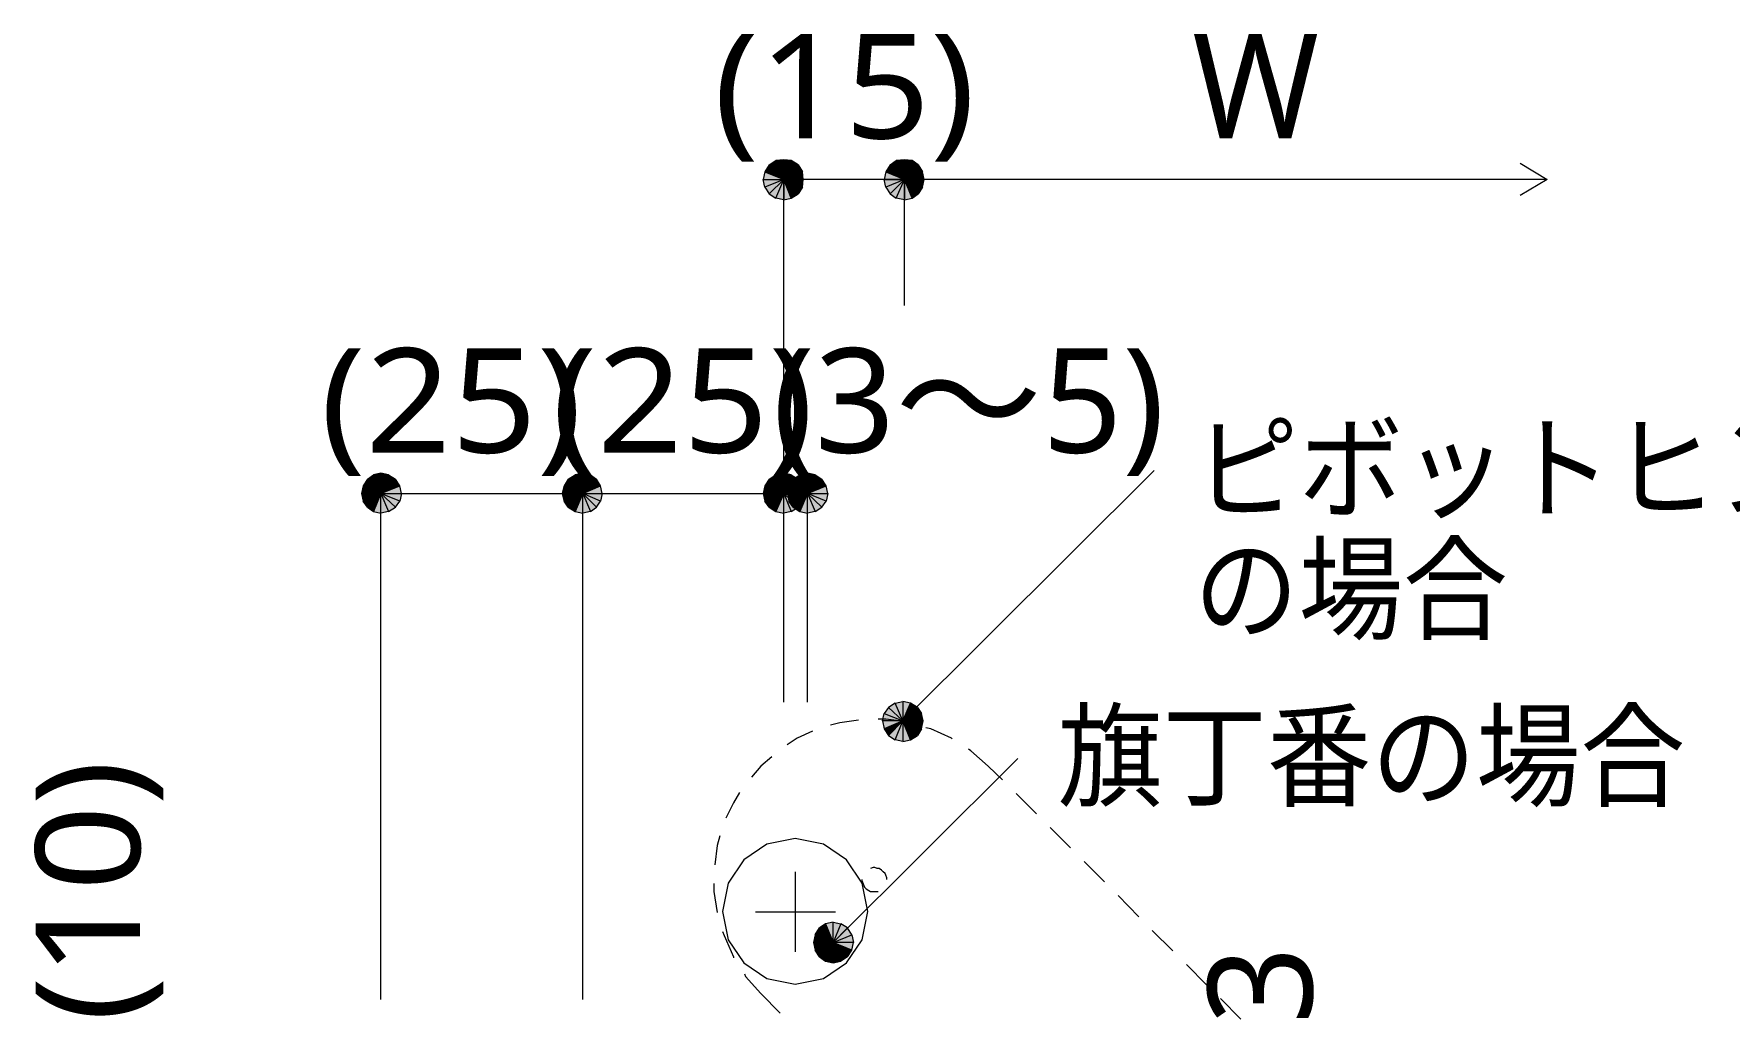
# Model space of a CAD drawing. Header units: millimetres. Extents: x 0 to 420, y 0 to 297.
# Drawn here: x 29.98 to 72.13, y 231.69 to 256.18 of the extents above; entities that cross this region are included whole.
import ezdxf
from ezdxf.enums import TextEntityAlignment as Align

# ---------------------------------------------------------------- set-up
doc = ezdxf.new("R2010")
doc.units = ezdxf.units.MM
doc.styles.add('kst32b', font='NotoSansJP-Variable.ttf')

msp = doc.modelspace()

# ---------------------------------------------------------------- hatches: boundary and pattern name
h = msp.add_hatch(color=7)
h.paths.add_polyline_path([(48.62, 253.047), (48.429, 253.026), (48.62, 252.561), (48.62, 253.047)])
h.paths.add_polyline_path([(48.429, 253.026), (48.62, 252.561), (48.26, 252.921), (48.429, 253.026)])
h.paths.add_polyline_path([(48.62, 252.561), (48.26, 252.921), (48.154, 252.751), (48.62, 252.561)])
for points in [[(48.81, 253.026), (48.62, 253.047), (48.62, 252.561), (48.81, 253.026)], [(51.816, 253.026), (51.625, 253.047), (51.625, 252.561), (51.816, 253.026)], [(38.164, 244.941), (38.121, 244.75), (38.608, 244.75), (38.164, 244.941)], [(43.159, 244.941), (43.116, 244.75), (43.625, 244.75), (43.159, 244.941)], [(48.154, 244.941), (48.112, 244.75), (48.62, 244.75), (48.154, 244.941)], [(48.747, 244.941), (48.726, 244.75), (49.212, 244.75), (48.747, 244.941)], [(51.118, 238.908), (51.223, 238.739), (51.583, 239.099), (51.118, 238.908)], [(49.657, 233.13), (49.848, 233.087), (49.848, 233.595), (49.657, 233.13)]]:
    msp.add_hatch(color=7).paths.add_polyline_path(points)
h = msp.add_hatch(color=7)
h.paths.add_polyline_path([(49.107, 252.561), (49.086, 252.751), (48.62, 252.561), (49.107, 252.561)])
h.paths.add_polyline_path([(49.086, 252.751), (48.62, 252.561), (48.98, 252.921), (49.086, 252.751)])
h.paths.add_polyline_path([(48.62, 252.561), (48.98, 252.921), (48.81, 253.026), (48.62, 252.561)])
h = msp.add_hatch(color=7)
h.paths.add_polyline_path([(51.625, 253.047), (51.414, 253.026), (51.625, 252.561), (51.625, 253.047)])
h.paths.add_polyline_path([(51.414, 253.026), (51.625, 252.561), (51.266, 252.921), (51.414, 253.026)])
h.paths.add_polyline_path([(51.625, 252.561), (51.266, 252.921), (51.16, 252.751), (51.625, 252.561)])
h = msp.add_hatch(color=7)
h.paths.add_polyline_path([(52.112, 252.561), (52.07, 252.751), (51.625, 252.561), (52.112, 252.561)])
h.paths.add_polyline_path([(52.07, 252.751), (51.625, 252.561), (51.964, 252.921), (52.07, 252.751)])
h.paths.add_polyline_path([(51.625, 252.561), (51.964, 252.921), (51.816, 253.026), (51.625, 252.561)])
h = msp.add_hatch(color=7)
h.paths.add_polyline_path([(48.154, 252.751), (48.112, 252.561), (48.62, 252.561), (48.154, 252.751)])
h.paths.add_polyline_path([(48.112, 252.561), (48.62, 252.561), (48.154, 252.37), (48.112, 252.561)])
h.paths.add_polyline_path([(48.62, 252.561), (48.154, 252.37), (48.26, 252.201), (48.62, 252.561)])
h = msp.add_hatch(color=7)
h.paths.add_polyline_path([(48.26, 252.201), (48.429, 252.095), (48.62, 252.561), (48.26, 252.201)])
h.paths.add_polyline_path([(48.429, 252.095), (48.62, 252.561), (48.62, 252.053), (48.429, 252.095)])
h.paths.add_polyline_path([(48.62, 252.561), (48.62, 252.053), (48.81, 252.095), (48.62, 252.561)])
h = msp.add_hatch(color=7)
h.paths.add_polyline_path([(48.81, 252.095), (48.98, 252.201), (48.62, 252.561), (48.81, 252.095)])
h.paths.add_polyline_path([(48.98, 252.201), (48.62, 252.561), (49.086, 252.37), (48.98, 252.201)])
h.paths.add_polyline_path([(48.62, 252.561), (49.086, 252.37), (49.107, 252.561), (48.62, 252.561)])
h = msp.add_hatch(color=7)
h.paths.add_polyline_path([(51.16, 252.751), (51.118, 252.561), (51.625, 252.561), (51.16, 252.751)])
h.paths.add_polyline_path([(51.118, 252.561), (51.625, 252.561), (51.16, 252.37), (51.118, 252.561)])
h.paths.add_polyline_path([(51.625, 252.561), (51.16, 252.37), (51.266, 252.201), (51.625, 252.561)])
h = msp.add_hatch(color=7)
h.paths.add_polyline_path([(51.266, 252.201), (51.414, 252.095), (51.625, 252.561), (51.266, 252.201)])
h.paths.add_polyline_path([(51.414, 252.095), (51.625, 252.561), (51.625, 252.053), (51.414, 252.095)])
h.paths.add_polyline_path([(51.625, 252.561), (51.625, 252.053), (51.816, 252.095), (51.625, 252.561)])
h = msp.add_hatch(color=7)
h.paths.add_polyline_path([(51.816, 252.095), (51.964, 252.201), (51.625, 252.561), (51.816, 252.095)])
h.paths.add_polyline_path([(51.964, 252.201), (51.625, 252.561), (52.07, 252.37), (51.964, 252.201)])
h.paths.add_polyline_path([(51.625, 252.561), (52.07, 252.37), (52.112, 252.561), (51.625, 252.561)])
h = msp.add_hatch(color=7)
h.paths.add_polyline_path([(38.608, 245.258), (38.418, 245.216), (38.608, 244.75), (38.608, 245.258)])
h.paths.add_polyline_path([(38.418, 245.216), (38.608, 244.75), (38.269, 245.11), (38.418, 245.216)])
h.paths.add_polyline_path([(38.608, 244.75), (38.269, 245.11), (38.164, 244.941), (38.608, 244.75)])
h = msp.add_hatch(color=7)
h.paths.add_polyline_path([(39.074, 244.941), (38.968, 245.11), (38.608, 244.75), (39.074, 244.941)])
h.paths.add_polyline_path([(38.968, 245.11), (38.608, 244.75), (38.798, 245.216), (38.968, 245.11)])
h.paths.add_polyline_path([(38.608, 244.75), (38.798, 245.216), (38.608, 245.258), (38.608, 244.75)])
h = msp.add_hatch(color=7)
h.paths.add_polyline_path([(38.968, 244.412), (39.074, 244.56), (38.608, 244.75), (38.968, 244.412)])
h.paths.add_polyline_path([(39.074, 244.56), (38.608, 244.75), (39.116, 244.75), (39.074, 244.56)])
h.paths.add_polyline_path([(38.608, 244.75), (39.116, 244.75), (39.074, 244.941), (38.608, 244.75)])
h = msp.add_hatch(color=7)
h.paths.add_polyline_path([(43.625, 245.258), (43.434, 245.216), (43.625, 244.75), (43.625, 245.258)])
h.paths.add_polyline_path([(43.434, 245.216), (43.625, 244.75), (43.265, 245.11), (43.434, 245.216)])
h.paths.add_polyline_path([(43.625, 244.75), (43.265, 245.11), (43.159, 244.941), (43.625, 244.75)])
h = msp.add_hatch(color=7)
h.paths.add_polyline_path([(44.069, 244.941), (43.963, 245.11), (43.625, 244.75), (44.069, 244.941)])
h.paths.add_polyline_path([(43.963, 245.11), (43.625, 244.75), (43.815, 245.216), (43.963, 245.11)])
h.paths.add_polyline_path([(43.625, 244.75), (43.815, 245.216), (43.625, 245.258), (43.625, 244.75)])
h = msp.add_hatch(color=7)
h.paths.add_polyline_path([(43.963, 244.412), (44.069, 244.56), (43.625, 244.75), (43.963, 244.412)])
h.paths.add_polyline_path([(44.069, 244.56), (43.625, 244.75), (44.111, 244.75), (44.069, 244.56)])
h.paths.add_polyline_path([(43.625, 244.75), (44.111, 244.75), (44.069, 244.941), (43.625, 244.75)])
h = msp.add_hatch(color=7)
h.paths.add_polyline_path([(48.62, 245.258), (48.429, 245.216), (48.62, 244.75), (48.62, 245.258)])
h.paths.add_polyline_path([(48.429, 245.216), (48.62, 244.75), (48.26, 245.11), (48.429, 245.216)])
h.paths.add_polyline_path([(48.62, 244.75), (48.26, 245.11), (48.154, 244.941), (48.62, 244.75)])
h = msp.add_hatch(color=7)
h.paths.add_polyline_path([(49.086, 244.941), (48.98, 245.11), (48.62, 244.75), (49.086, 244.941)])
h.paths.add_polyline_path([(48.98, 245.11), (48.62, 244.75), (48.81, 245.216), (48.98, 245.11)])
h.paths.add_polyline_path([(48.62, 244.75), (48.81, 245.216), (48.62, 245.258), (48.62, 244.75)])
h = msp.add_hatch(color=7)
h.paths.add_polyline_path([(48.98, 244.412), (49.086, 244.56), (48.62, 244.75), (48.98, 244.412)])
h.paths.add_polyline_path([(49.086, 244.56), (48.62, 244.75), (49.107, 244.75), (49.086, 244.56)])
h.paths.add_polyline_path([(48.62, 244.75), (49.107, 244.75), (49.086, 244.941), (48.62, 244.75)])
h = msp.add_hatch(color=7)
h.paths.add_polyline_path([(49.212, 245.258), (49.022, 245.216), (49.212, 244.75), (49.212, 245.258)])
h.paths.add_polyline_path([(49.022, 245.216), (49.212, 244.75), (48.853, 245.11), (49.022, 245.216)])
h.paths.add_polyline_path([(49.212, 244.75), (48.853, 245.11), (48.747, 244.941), (49.212, 244.75)])
h = msp.add_hatch(color=7)
h.paths.add_polyline_path([(49.678, 244.941), (49.572, 245.11), (49.212, 244.75), (49.678, 244.941)])
h.paths.add_polyline_path([(49.572, 245.11), (49.212, 244.75), (49.403, 245.216), (49.572, 245.11)])
h.paths.add_polyline_path([(49.212, 244.75), (49.403, 245.216), (49.212, 245.258), (49.212, 244.75)])
h = msp.add_hatch(color=7)
h.paths.add_polyline_path([(49.572, 244.412), (49.678, 244.56), (49.212, 244.75), (49.572, 244.412)])
h.paths.add_polyline_path([(49.678, 244.56), (49.212, 244.75), (49.721, 244.75), (49.678, 244.56)])
h.paths.add_polyline_path([(49.212, 244.75), (49.721, 244.75), (49.678, 244.941), (49.212, 244.75)])
h = msp.add_hatch(color=7)
h.paths.add_polyline_path([(38.121, 244.75), (38.164, 244.56), (38.608, 244.75), (38.121, 244.75)])
h.paths.add_polyline_path([(38.164, 244.56), (38.608, 244.75), (38.269, 244.412), (38.164, 244.56)])
h.paths.add_polyline_path([(38.608, 244.75), (38.269, 244.412), (38.418, 244.306), (38.608, 244.75)])
h = msp.add_hatch(color=7)
h.paths.add_polyline_path([(38.418, 244.306), (38.608, 244.263), (38.608, 244.75), (38.418, 244.306)])
h.paths.add_polyline_path([(38.608, 244.263), (38.608, 244.75), (38.798, 244.306), (38.608, 244.263)])
h.paths.add_polyline_path([(38.608, 244.75), (38.798, 244.306), (38.968, 244.412), (38.608, 244.75)])
h = msp.add_hatch(color=7)
h.paths.add_polyline_path([(43.116, 244.75), (43.159, 244.56), (43.625, 244.75), (43.116, 244.75)])
h.paths.add_polyline_path([(43.159, 244.56), (43.625, 244.75), (43.265, 244.412), (43.159, 244.56)])
h.paths.add_polyline_path([(43.625, 244.75), (43.265, 244.412), (43.434, 244.306), (43.625, 244.75)])
h = msp.add_hatch(color=7)
h.paths.add_polyline_path([(43.434, 244.306), (43.625, 244.263), (43.625, 244.75), (43.434, 244.306)])
h.paths.add_polyline_path([(43.625, 244.263), (43.625, 244.75), (43.815, 244.306), (43.625, 244.263)])
h.paths.add_polyline_path([(43.625, 244.75), (43.815, 244.306), (43.963, 244.412), (43.625, 244.75)])
h = msp.add_hatch(color=7)
h.paths.add_polyline_path([(48.112, 244.75), (48.154, 244.56), (48.62, 244.75), (48.112, 244.75)])
h.paths.add_polyline_path([(48.154, 244.56), (48.62, 244.75), (48.26, 244.412), (48.154, 244.56)])
h.paths.add_polyline_path([(48.62, 244.75), (48.26, 244.412), (48.429, 244.306), (48.62, 244.75)])
h = msp.add_hatch(color=7)
h.paths.add_polyline_path([(48.429, 244.306), (48.62, 244.263), (48.62, 244.75), (48.429, 244.306)])
h.paths.add_polyline_path([(48.62, 244.263), (48.62, 244.75), (48.81, 244.306), (48.62, 244.263)])
h.paths.add_polyline_path([(48.62, 244.75), (48.81, 244.306), (48.98, 244.412), (48.62, 244.75)])
h = msp.add_hatch(color=7)
h.paths.add_polyline_path([(48.726, 244.75), (48.747, 244.56), (49.212, 244.75), (48.726, 244.75)])
h.paths.add_polyline_path([(48.747, 244.56), (49.212, 244.75), (48.853, 244.412), (48.747, 244.56)])
h.paths.add_polyline_path([(49.212, 244.75), (48.853, 244.412), (49.022, 244.306), (49.212, 244.75)])
h = msp.add_hatch(color=7)
h.paths.add_polyline_path([(49.022, 244.306), (49.212, 244.263), (49.212, 244.75), (49.022, 244.306)])
h.paths.add_polyline_path([(49.212, 244.263), (49.212, 244.75), (49.403, 244.306), (49.212, 244.263)])
h.paths.add_polyline_path([(49.212, 244.75), (49.403, 244.306), (49.572, 244.412), (49.212, 244.75)])
h = msp.add_hatch(color=7)
h.paths.add_polyline_path([(51.223, 239.437), (51.118, 239.289), (51.583, 239.099), (51.223, 239.437)])
h.paths.add_polyline_path([(51.118, 239.289), (51.583, 239.099), (51.075, 239.099), (51.118, 239.289)])
h.paths.add_polyline_path([(51.583, 239.099), (51.075, 239.099), (51.118, 238.908), (51.583, 239.099)])
h = msp.add_hatch(color=7)
h.paths.add_polyline_path([(51.774, 239.543), (51.583, 239.586), (51.583, 239.099), (51.774, 239.543)])
h.paths.add_polyline_path([(51.583, 239.586), (51.583, 239.099), (51.393, 239.543), (51.583, 239.586)])
h.paths.add_polyline_path([(51.583, 239.099), (51.393, 239.543), (51.223, 239.437), (51.583, 239.099)])
h = msp.add_hatch(color=7)
h.paths.add_polyline_path([(52.091, 239.099), (52.049, 239.289), (51.583, 239.099), (52.091, 239.099)])
h.paths.add_polyline_path([(52.049, 239.289), (51.583, 239.099), (51.943, 239.437), (52.049, 239.289)])
h.paths.add_polyline_path([(51.583, 239.099), (51.943, 239.437), (51.774, 239.543), (51.583, 239.099)])
h = msp.add_hatch(color=7)
h.paths.add_polyline_path([(51.223, 238.739), (51.393, 238.633), (51.583, 239.099), (51.223, 238.739)])
h.paths.add_polyline_path([(51.393, 238.633), (51.583, 239.099), (51.583, 238.591), (51.393, 238.633)])
h.paths.add_polyline_path([(51.583, 239.099), (51.583, 238.591), (51.774, 238.633), (51.583, 239.099)])
h = msp.add_hatch(color=7)
h.paths.add_polyline_path([(51.774, 238.633), (51.943, 238.739), (51.583, 239.099), (51.774, 238.633)])
h.paths.add_polyline_path([(51.943, 238.739), (51.583, 239.099), (52.049, 238.908), (51.943, 238.739)])
h.paths.add_polyline_path([(51.583, 239.099), (52.049, 238.908), (52.091, 239.099), (51.583, 239.099)])
h = msp.add_hatch(color=7)
h.paths.add_polyline_path([(49.657, 234.061), (49.509, 233.955), (49.848, 233.595), (49.657, 234.061)])
h.paths.add_polyline_path([(49.509, 233.955), (49.848, 233.595), (49.403, 233.786), (49.509, 233.955)])
h.paths.add_polyline_path([(49.848, 233.595), (49.403, 233.786), (49.361, 233.595), (49.848, 233.595)])
h = msp.add_hatch(color=7)
h.paths.add_polyline_path([(50.207, 233.955), (50.038, 234.061), (49.848, 233.595), (50.207, 233.955)])
h.paths.add_polyline_path([(50.038, 234.061), (49.848, 233.595), (49.848, 234.103), (50.038, 234.061)])
h.paths.add_polyline_path([(49.848, 233.595), (49.848, 234.103), (49.657, 234.061), (49.848, 233.595)])
h = msp.add_hatch(color=7)
h.paths.add_polyline_path([(50.313, 233.405), (50.355, 233.595), (49.848, 233.595), (50.313, 233.405)])
h.paths.add_polyline_path([(50.355, 233.595), (49.848, 233.595), (50.313, 233.786), (50.355, 233.595)])
h.paths.add_polyline_path([(49.848, 233.595), (50.313, 233.786), (50.207, 233.955), (49.848, 233.595)])
h = msp.add_hatch(color=7)
h.paths.add_polyline_path([(49.361, 233.595), (49.403, 233.405), (49.848, 233.595), (49.361, 233.595)])
h.paths.add_polyline_path([(49.403, 233.405), (49.848, 233.595), (49.509, 233.236), (49.403, 233.405)])
h.paths.add_polyline_path([(49.848, 233.595), (49.509, 233.236), (49.657, 233.13), (49.848, 233.595)])
h = msp.add_hatch(color=7)
h.paths.add_polyline_path([(49.848, 233.087), (50.038, 233.13), (49.848, 233.595), (49.848, 233.087)])
h.paths.add_polyline_path([(50.038, 233.13), (49.848, 233.595), (50.207, 233.236), (50.038, 233.13)])
h.paths.add_polyline_path([(49.848, 233.595), (50.207, 233.236), (50.313, 233.405), (49.848, 233.595)])

# ---------------------------------------------------------------- linework, layer by layer
at = {"lineweight": 0}
for points in [[(48.62, 252.561), (48.26, 252.921), (48.154, 252.751)], [(48.429, 253.026), (48.62, 252.561), (48.26, 252.921)], [(48.62, 253.047), (48.429, 253.026), (48.62, 252.561)], [(48.81, 253.026), (48.62, 253.047), (48.62, 252.561)], [(48.62, 252.561), (48.98, 252.921), (48.81, 253.026)], [(49.086, 252.751), (48.62, 252.561), (48.98, 252.921)], [(51.625, 252.561), (51.266, 252.921), (51.16, 252.751)], [(51.414, 253.026), (51.625, 252.561), (51.266, 252.921)], [(51.625, 253.047), (51.414, 253.026), (51.625, 252.561)], [(51.816, 253.026), (51.625, 253.047), (51.625, 252.561)], [(51.625, 252.561), (51.964, 252.921), (51.816, 253.026)], [(52.07, 252.751), (51.625, 252.561), (51.964, 252.921)], [(48.154, 252.751), (48.112, 252.561), (48.62, 252.561)], [(48.112, 252.561), (48.62, 252.561), (48.154, 252.37)], [(48.62, 252.561), (48.154, 252.37), (48.26, 252.201)], [(48.26, 252.201), (48.429, 252.095), (48.62, 252.561)], [(48.429, 252.095), (48.62, 252.561), (48.62, 252.053)], [(49.107, 252.561), (49.086, 252.751), (48.62, 252.561)], [(48.62, 252.561), (48.62, 252.053), (48.81, 252.095)], [(48.81, 252.095), (48.98, 252.201), (48.62, 252.561)], [(48.98, 252.201), (48.62, 252.561), (49.086, 252.37)], [(48.62, 252.561), (49.086, 252.37), (49.107, 252.561)], [(51.16, 252.751), (51.118, 252.561), (51.625, 252.561)], [(51.118, 252.561), (51.625, 252.561), (51.16, 252.37)], [(51.625, 252.561), (51.16, 252.37), (51.266, 252.201)], [(51.266, 252.201), (51.414, 252.095), (51.625, 252.561)], [(51.414, 252.095), (51.625, 252.561), (51.625, 252.053)], [(52.112, 252.561), (52.07, 252.751), (51.625, 252.561)], [(51.625, 252.561), (51.625, 252.053), (51.816, 252.095)], [(51.816, 252.095), (51.964, 252.201), (51.625, 252.561)], [(51.964, 252.201), (51.625, 252.561), (52.07, 252.37)], [(51.625, 252.561), (52.07, 252.37), (52.112, 252.561)], [(38.164, 244.941), (38.121, 244.75), (38.608, 244.75)], [(38.608, 244.75), (38.269, 245.11), (38.164, 244.941)], [(38.418, 245.216), (38.608, 244.75), (38.269, 245.11)], [(38.608, 245.258), (38.418, 245.216), (38.608, 244.75)], [(38.608, 244.75), (38.798, 245.216), (38.608, 245.258)], [(38.968, 245.11), (38.608, 244.75), (38.798, 245.216)], [(39.074, 244.941), (38.968, 245.11), (38.608, 244.75)], [(38.608, 244.75), (39.116, 244.75), (39.074, 244.941)], [(43.159, 244.941), (43.116, 244.75), (43.625, 244.75)], [(43.625, 244.75), (43.265, 245.11), (43.159, 244.941)], [(43.434, 245.216), (43.625, 244.75), (43.265, 245.11)], [(43.625, 245.258), (43.434, 245.216), (43.625, 244.75)], [(43.625, 244.75), (43.815, 245.216), (43.625, 245.258)], [(43.963, 245.11), (43.625, 244.75), (43.815, 245.216)], [(44.069, 244.941), (43.963, 245.11), (43.625, 244.75)], [(43.625, 244.75), (44.111, 244.75), (44.069, 244.941)], [(48.154, 244.941), (48.112, 244.75), (48.62, 244.75)], [(48.62, 244.75), (48.26, 245.11), (48.154, 244.941)], [(48.429, 245.216), (48.62, 244.75), (48.26, 245.11)], [(48.62, 245.258), (48.429, 245.216), (48.62, 244.75)], [(48.62, 244.75), (48.81, 245.216), (48.62, 245.258)], [(48.98, 245.11), (48.62, 244.75), (48.81, 245.216)], [(49.086, 244.941), (48.98, 245.11), (48.62, 244.75)], [(48.62, 244.75), (49.107, 244.75), (49.086, 244.941)], [(48.747, 244.941), (48.726, 244.75), (49.212, 244.75)], [(49.212, 244.75), (48.853, 245.11), (48.747, 244.941)], [(49.022, 245.216), (49.212, 244.75), (48.853, 245.11)], [(49.212, 245.258), (49.022, 245.216), (49.212, 244.75)], [(49.212, 244.75), (49.403, 245.216), (49.212, 245.258)], [(49.572, 245.11), (49.212, 244.75), (49.403, 245.216)], [(49.678, 244.941), (49.572, 245.11), (49.212, 244.75)], [(49.212, 244.75), (49.721, 244.75), (49.678, 244.941)], [(38.121, 244.75), (38.164, 244.56), (38.608, 244.75)], [(38.164, 244.56), (38.608, 244.75), (38.269, 244.412)], [(38.608, 244.75), (38.269, 244.412), (38.418, 244.306)], [(38.418, 244.306), (38.608, 244.263), (38.608, 244.75)], [(38.608, 244.263), (38.608, 244.75), (38.798, 244.306)], [(38.608, 244.75), (38.798, 244.306), (38.968, 244.412)], [(38.968, 244.412), (39.074, 244.56), (38.608, 244.75)], [(39.074, 244.56), (38.608, 244.75), (39.116, 244.75)], [(43.116, 244.75), (43.159, 244.56), (43.625, 244.75)], [(43.159, 244.56), (43.625, 244.75), (43.265, 244.412)], [(43.625, 244.75), (43.265, 244.412), (43.434, 244.306)], [(43.434, 244.306), (43.625, 244.263), (43.625, 244.75)], [(43.625, 244.263), (43.625, 244.75), (43.815, 244.306)], [(43.625, 244.75), (43.815, 244.306), (43.963, 244.412)], [(43.963, 244.412), (44.069, 244.56), (43.625, 244.75)], [(44.069, 244.56), (43.625, 244.75), (44.111, 244.75)], [(48.112, 244.75), (48.154, 244.56), (48.62, 244.75)], [(48.154, 244.56), (48.62, 244.75), (48.26, 244.412)], [(48.62, 244.75), (48.26, 244.412), (48.429, 244.306)], [(48.429, 244.306), (48.62, 244.263), (48.62, 244.75)], [(48.62, 244.263), (48.62, 244.75), (48.81, 244.306)], [(48.62, 244.75), (48.81, 244.306), (48.98, 244.412)], [(48.98, 244.412), (49.086, 244.56), (48.62, 244.75)], [(49.086, 244.56), (48.62, 244.75), (49.107, 244.75)], [(48.726, 244.75), (48.747, 244.56), (49.212, 244.75)], [(48.747, 244.56), (49.212, 244.75), (48.853, 244.412)], [(49.212, 244.75), (48.853, 244.412), (49.022, 244.306)], [(49.022, 244.306), (49.212, 244.263), (49.212, 244.75)], [(49.212, 244.263), (49.212, 244.75), (49.403, 244.306)], [(49.212, 244.75), (49.403, 244.306), (49.572, 244.412)], [(49.572, 244.412), (49.678, 244.56), (49.212, 244.75)], [(49.678, 244.56), (49.212, 244.75), (49.721, 244.75)], [(51.223, 239.437), (51.118, 239.289), (51.583, 239.099)], [(51.583, 239.099), (51.393, 239.543), (51.223, 239.437)], [(51.583, 239.586), (51.583, 239.099), (51.393, 239.543)], [(51.774, 239.543), (51.583, 239.586), (51.583, 239.099)], [(51.583, 239.099), (51.943, 239.437), (51.774, 239.543)], [(52.049, 239.289), (51.583, 239.099), (51.943, 239.437)], [(51.118, 239.289), (51.583, 239.099), (51.075, 239.099)], [(51.583, 239.099), (51.075, 239.099), (51.118, 238.908)], [(51.118, 238.908), (51.223, 238.739), (51.583, 239.099)], [(51.223, 238.739), (51.393, 238.633), (51.583, 239.099)], [(51.393, 238.633), (51.583, 239.099), (51.583, 238.591)], [(52.091, 239.099), (52.049, 239.289), (51.583, 239.099)], [(51.583, 239.099), (51.583, 238.591), (51.774, 238.633)], [(51.774, 238.633), (51.943, 238.739), (51.583, 239.099)], [(51.943, 238.739), (51.583, 239.099), (52.049, 238.908)], [(51.583, 239.099), (52.049, 238.908), (52.091, 239.099)], [(49.509, 233.955), (49.848, 233.595), (49.403, 233.786)], [(49.657, 234.061), (49.509, 233.955), (49.848, 233.595)], [(49.848, 233.595), (49.848, 234.103), (49.657, 234.061)], [(50.038, 234.061), (49.848, 233.595), (49.848, 234.103)], [(50.207, 233.955), (50.038, 234.061), (49.848, 233.595)], [(49.848, 233.595), (50.313, 233.786), (50.207, 233.955)], [(49.848, 233.595), (49.403, 233.786), (49.361, 233.595)], [(49.361, 233.595), (49.403, 233.405), (49.848, 233.595)], [(49.403, 233.405), (49.848, 233.595), (49.509, 233.236)], [(49.848, 233.595), (49.509, 233.236), (49.657, 233.13)], [(49.657, 233.13), (49.848, 233.087), (49.848, 233.595)], [(50.355, 233.595), (49.848, 233.595), (50.313, 233.786)], [(49.848, 233.087), (50.038, 233.13), (49.848, 233.595)], [(50.038, 233.13), (49.848, 233.595), (50.207, 233.236)], [(49.848, 233.595), (50.207, 233.236), (50.313, 233.405)], [(50.313, 233.405), (50.355, 233.595), (49.848, 233.595)]]:
    msp.add_lwpolyline(points, close=True, dxfattribs=at)
at = {"lineweight": 13}
for points in [[(66.929, 252.963), (67.606, 252.561), (66.929, 252.158)], [(48.62, 239.564), (48.62, 252.561)], [(51.625, 249.428), (51.625, 252.561), (48.62, 252.561)], [(67.606, 252.561), (51.625, 252.561)], [(51.583, 239.099), (57.827, 245.322)], [(38.608, 232.177), (38.608, 244.75)], [(38.608, 244.75), (43.625, 244.75), (48.62, 244.75), (49.212, 244.75)], [(43.625, 232.177), (43.625, 244.75)], [(49.212, 239.564), (49.212, 244.75)], [(50.482, 239.12), (50.017, 239.056), (49.784, 238.993)], [(51.689, 239.078), (51.16, 239.141), (50.969, 239.141)], [(49.339, 238.845), (48.959, 238.675), (48.705, 238.506)], [(52.811, 238.654), (52.79, 238.675), (52.282, 238.908), (52.155, 238.929)], [(48.323, 238.21), (48.048, 237.977), (47.816, 237.702)], [(49.848, 233.595), (54.441, 238.167)], [(53.7, 237.977), (53.277, 238.358), (53.213, 238.4)], [(53.7, 237.977), (54.06, 237.638)], [(47.519, 237.321), (47.371, 237.067), (47.18, 236.686)], [(54.398, 237.299), (54.906, 236.791)], [(55.245, 236.453), (55.753, 235.945)], [(47.032, 236.241), (46.969, 236.008), (46.905, 235.521)], [(56.092, 235.606), (56.6, 235.098)], [(48.916, 233.362), (48.916, 235.352)], [(51.181, 235.162), (51.181, 235.204), (51.16, 235.267), (51.139, 235.31), (51.096, 235.352), (51.054, 235.395), (50.991, 235.437), (50.948, 235.437), (50.885, 235.458), (50.842, 235.458), (50.779, 235.437)], [(46.884, 235.056), (46.884, 234.865), (46.969, 234.336)], [(50.567, 235.162), (50.567, 235.119), (50.588, 235.077), (50.61, 235.013), (50.631, 234.971), (50.673, 234.929), (50.737, 234.887), (50.779, 234.865), (50.842, 234.865), (50.885, 234.865), (50.948, 234.865), (50.969, 234.865)], [(56.938, 234.759), (57.446, 234.23)], [(47.921, 234.357), (49.911, 234.357)], [(47.096, 233.871), (47.138, 233.765), (47.371, 233.236), (47.371, 233.214)], [(57.785, 233.892), (58.293, 233.384)], [(47.646, 232.812), (47.667, 232.749), (48.048, 232.325)], [(58.632, 233.045), (59.14, 232.537)], [(48.535, 231.838), (48.048, 232.325)], [(59.478, 232.198), (59.986, 231.69)]]:
    msp.add_lwpolyline(points, dxfattribs=at)
msp.add_lwpolyline([(50.715, 234.368), (50.573, 235.072), (50.185, 235.648), (49.61, 236.035), (48.906, 236.178), (48.201, 236.035), (47.626, 235.648), (47.238, 235.072), (47.096, 234.368), (47.238, 233.663), (47.626, 233.088), (48.201, 232.7), (48.906, 232.558), (49.61, 232.7), (50.185, 233.088), (50.573, 233.663)], close=True, dxfattribs=at)

# ---------------------------------------------------------------- texts
at = {"style": 'kst32b'}
for s, height, p, p2 in [('(15)', 2.5989, (46.884, 253.577), (53.381, 253.577)), ('(25)', 2.5989, (37.105, 245.766), (43.603, 245.766)), ('(25)', 2.5989, (42.862, 245.766), (49.36, 245.766)), ('(3～5)', 2.5989, (48.345, 245.766), (58.091, 245.766)), ('ピボットヒンジ', 2.0791, (58.822, 244.348), (77.015, 244.348)), ('の場合', 2.0791, (58.822, 241.342), (66.619, 241.342)), ('旗丁番の場合', 2.0791, (55.436, 237.194), (71.029, 237.194)), ('(10)', 2.5989, (32.618, 231.627), (32.618, 238.124))]:
    msp.add_text(s, height=height, dxfattribs=at).set_placement(p, p2, align=Align.FIT)
msp.add_text('W', height=2.599, dxfattribs=at).set_placement((58.78, 253.577))
msp.add_text('3', height=2.599, rotation=90, dxfattribs=at).set_placement((61.764, 231.563))

doc.saveas('drawing.dxf')
